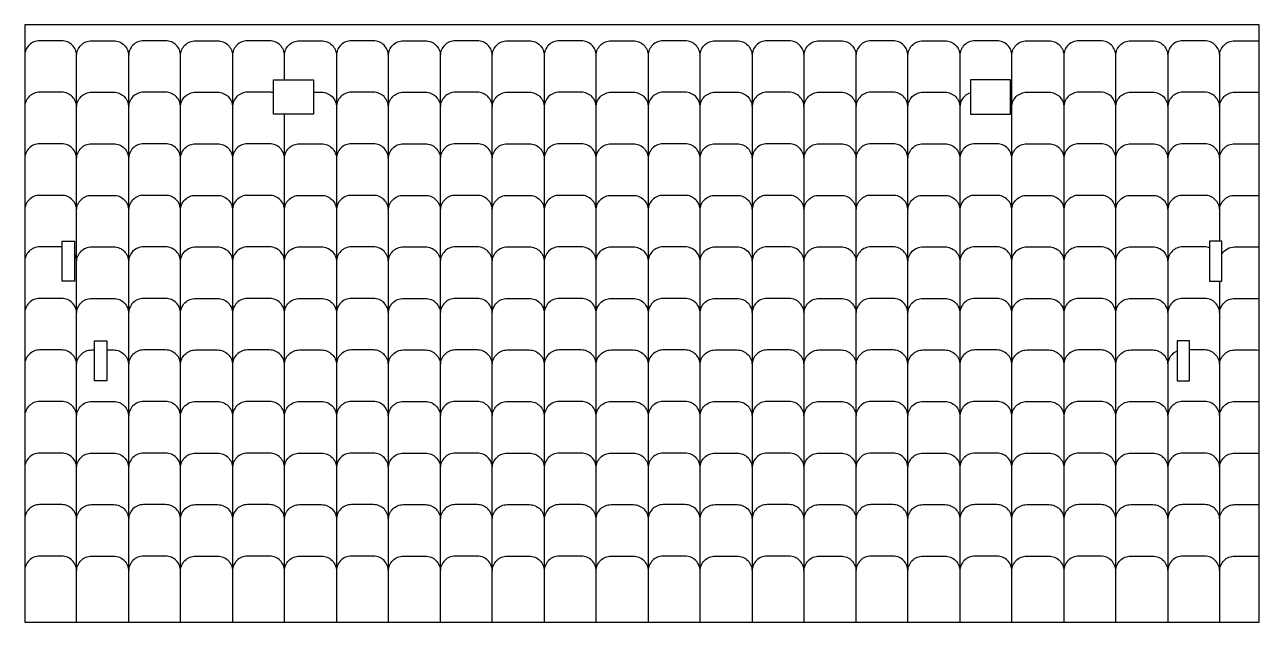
# Model space of a CAD drawing. Extents: x 2603 to 2788, y 2254 to 2397.
# Drawn here: x 2737.73 to 2787.33, y 2344.9 to 2368.9 of the extents above; entities that cross this region are included whole.
import ezdxf

# ---------------------------------------------------------------- set-up
doc = ezdxf.new("R2010")
doc.units = 0
doc.header["$MEASUREMENT"] = 0
doc.layers.add('LAYER1', color=18, linetype='CONTINUOUS')

msp = doc.modelspace()

# ---------------------------------------------------------------- linework, layer by layer
at = {"layer": 'LAYER1'}
for points in [[(2737.732, 2368.901), (2737.732, 2344.901), (2787.332, 2344.901), (2787.332, 2368.901)], [(2749.332, 2365.308), (2747.732, 2365.308), (2747.732, 2366.681), (2749.332, 2366.681)], [(2775.732, 2365.308), (2777.332, 2365.308), (2777.332, 2366.681), (2775.732, 2366.681)], [(2739.732, 2360.202), (2739.732, 2358.602), (2739.232, 2358.602), (2739.232, 2360.202)], [(2785.332, 2360.202), (2785.332, 2358.602), (2785.832, 2358.602), (2785.832, 2360.202)], [(2741.032, 2356.202), (2741.032, 2354.602), (2740.532, 2354.602), (2740.532, 2356.202)], [(2784.032, 2356.202), (2784.032, 2354.602), (2784.532, 2354.602), (2784.532, 2356.202)]]:
    msp.add_lwpolyline(points, close=True, dxfattribs=at)
for points in [[(2739.819, 2367.658, 0.414214), (2739.219, 2368.258), (2738.332, 2368.258, 0.414214), (2737.732, 2367.658)], [(2739.819, 2367.658, -0.414214), (2740.419, 2368.258), (2741.307, 2368.258, -0.414214), (2741.907, 2367.658)], [(2743.994, 2367.658, 0.414214), (2743.394, 2368.258), (2742.507, 2368.258, 0.414214), (2741.907, 2367.658)], [(2743.994, 2367.658, -0.414214), (2744.594, 2368.258), (2745.481, 2368.258, -0.414214), (2746.081, 2367.658)], [(2748.169, 2367.658, 0.414214), (2747.569, 2368.258), (2746.681, 2368.258, 0.414214), (2746.081, 2367.658)], [(2748.169, 2366.681), (2748.169, 2367.658, -0.414214), (2748.769, 2368.258), (2749.656, 2368.258, -0.414214), (2750.256, 2367.658)], [(2752.343, 2367.658, 0.414214), (2751.743, 2368.258), (2750.856, 2368.258, 0.414214), (2750.256, 2367.658)], [(2752.343, 2367.658, -0.414214), (2752.943, 2368.258), (2753.83, 2368.258, -0.414214), (2754.43, 2367.658)], [(2756.518, 2367.658, 0.414214), (2755.918, 2368.258), (2755.03, 2368.258, 0.414214), (2754.43, 2367.658)], [(2756.518, 2367.658, -0.414214), (2757.118, 2368.258), (2758.005, 2368.258, -0.414214), (2758.605, 2367.658)], [(2760.692, 2367.658, 0.414214), (2760.092, 2368.258), (2759.205, 2368.258, 0.414214), (2758.605, 2367.658)], [(2760.692, 2367.658, -0.414214), (2761.292, 2368.258), (2762.18, 2368.258, -0.414214), (2762.78, 2367.658)], [(2764.867, 2367.658, 0.414214), (2764.267, 2368.258), (2763.38, 2368.258, 0.414214), (2762.78, 2367.658)], [(2764.867, 2367.658, -0.414214), (2765.467, 2368.258), (2766.354, 2368.258, -0.414214), (2766.954, 2367.658)], [(2769.042, 2367.658, 0.414214), (2768.442, 2368.258), (2767.554, 2368.258, 0.414214), (2766.954, 2367.658)], [(2769.042, 2367.658, -0.414214), (2769.642, 2368.258), (2770.529, 2368.258, -0.414214), (2771.129, 2367.658)], [(2773.216, 2367.658, 0.414214), (2772.616, 2368.258), (2771.729, 2368.258, 0.414214), (2771.129, 2367.658)], [(2773.216, 2367.658, -0.414214), (2773.816, 2368.258), (2774.703, 2368.258, -0.414214), (2775.303, 2367.658)], [(2777.391, 2367.658, 0.414214), (2776.791, 2368.258), (2775.903, 2368.258, 0.414214), (2775.303, 2367.658)], [(2777.391, 2367.658, -0.414214), (2777.991, 2368.258), (2778.878, 2368.258, -0.414214), (2779.478, 2367.658)], [(2781.565, 2367.658, 0.414214), (2780.965, 2368.258), (2780.078, 2368.258, 0.414214), (2779.478, 2367.658)], [(2781.565, 2367.658, -0.414214), (2782.165, 2368.258), (2783.053, 2368.258, -0.414214), (2783.653, 2367.658)], [(2785.74, 2367.658, 0.414214), (2785.14, 2368.258), (2784.253, 2368.258, 0.414214), (2783.653, 2367.658)], [(2785.74, 2367.658, -0.414214), (2786.34, 2368.258), (2787.227, 2368.258, -0.043988), (2787.332, 2368.249)], [(2739.819, 2365.588, 0.414214), (2739.219, 2366.188), (2738.332, 2366.188, 0.414214), (2737.732, 2365.588)], [(2739.819, 2365.588, -0.414214), (2740.419, 2366.188), (2741.307, 2366.188, -0.414214), (2741.907, 2365.588)], [(2743.994, 2365.588, 0.414214), (2743.394, 2366.188), (2742.507, 2366.188, 0.414214), (2741.907, 2365.588)], [(2743.994, 2365.588, -0.414214), (2744.594, 2366.188), (2745.481, 2366.188, -0.414214), (2746.081, 2365.588)], [(2747.732, 2366.165, 0.069122), (2747.569, 2366.188), (2746.681, 2366.188, 0.414214), (2746.081, 2365.588)], [(2749.332, 2366.188), (2749.656, 2366.188, -0.414214), (2750.256, 2365.588)], [(2752.343, 2365.588, 0.414214), (2751.743, 2366.188), (2750.856, 2366.188, 0.414214), (2750.256, 2365.588)], [(2752.343, 2365.588, -0.414214), (2752.943, 2366.188), (2753.83, 2366.188, -0.414214), (2754.43, 2365.588)], [(2756.518, 2365.588, 0.414214), (2755.918, 2366.188), (2755.03, 2366.188, 0.414214), (2754.43, 2365.588)], [(2756.518, 2365.588, -0.414214), (2757.118, 2366.188), (2758.005, 2366.188, -0.414214), (2758.605, 2365.588)], [(2760.692, 2365.588, 0.414214), (2760.092, 2366.188), (2759.205, 2366.188, 0.414214), (2758.605, 2365.588)], [(2760.692, 2365.588, -0.414214), (2761.292, 2366.188), (2762.18, 2366.188, -0.414214), (2762.78, 2365.588)], [(2764.867, 2365.588, 0.414214), (2764.267, 2366.188), (2763.38, 2366.188, 0.414214), (2762.78, 2365.588)], [(2764.867, 2365.588, -0.414214), (2765.467, 2366.188), (2766.354, 2366.188, -0.414214), (2766.954, 2365.588)], [(2769.042, 2365.588, 0.414214), (2768.442, 2366.188), (2767.554, 2366.188, 0.414214), (2766.954, 2365.588)], [(2769.042, 2365.588, -0.414214), (2769.642, 2366.188), (2770.529, 2366.188, -0.414214), (2771.129, 2365.588)], [(2773.216, 2365.588, 0.414214), (2772.616, 2366.188), (2771.729, 2366.188, 0.414214), (2771.129, 2365.588)], [(2773.216, 2365.588, -0.414214), (2773.816, 2366.188), (2774.703, 2366.188, -0.414214), (2775.303, 2365.588)], [(2775.732, 2366.163, 0.331751), (2775.303, 2365.588)], [(2777.391, 2365.588, -0.414214), (2777.991, 2366.188), (2778.878, 2366.188, -0.414214), (2779.478, 2365.588)], [(2781.565, 2365.588, 0.414214), (2780.965, 2366.188), (2780.078, 2366.188, 0.414214), (2779.478, 2365.588)], [(2781.565, 2365.588, -0.414214), (2782.165, 2366.188), (2783.053, 2366.188, -0.414214), (2783.653, 2365.588)], [(2785.74, 2365.588, 0.414214), (2785.14, 2366.188), (2784.253, 2366.188, 0.414214), (2783.653, 2365.588)], [(2785.74, 2365.588, -0.414214), (2786.34, 2366.188), (2787.227, 2366.188, -0.043988), (2787.332, 2366.179)], [(2777.391, 2365.588, 0.111847), (2777.332, 2365.847)], [(2739.819, 2363.518, 0.414214), (2739.219, 2364.118), (2738.332, 2364.118, 0.414214), (2737.732, 2363.518)], [(2739.819, 2363.518, -0.414214), (2740.419, 2364.118), (2741.307, 2364.118, -0.414214), (2741.907, 2363.518)], [(2743.994, 2363.518, 0.414214), (2743.394, 2364.118), (2742.507, 2364.118, 0.414214), (2741.907, 2363.518)], [(2743.994, 2363.518, -0.414214), (2744.594, 2364.118), (2745.481, 2364.118, -0.414214), (2746.081, 2363.518)], [(2748.169, 2363.518, 0.414214), (2747.569, 2364.118), (2746.681, 2364.118, 0.414214), (2746.081, 2363.518)], [(2748.169, 2363.518, -0.414214), (2748.769, 2364.118), (2749.656, 2364.118, -0.414214), (2750.256, 2363.518)], [(2752.343, 2363.518, 0.414214), (2751.743, 2364.118), (2750.856, 2364.118, 0.414214), (2750.256, 2363.518)], [(2752.343, 2363.518, -0.414214), (2752.943, 2364.118), (2753.83, 2364.118, -0.414214), (2754.43, 2363.518)], [(2756.518, 2363.518, 0.414214), (2755.918, 2364.118), (2755.03, 2364.118, 0.414214), (2754.43, 2363.518)], [(2756.518, 2363.518, -0.414214), (2757.118, 2364.118), (2758.005, 2364.118, -0.414214), (2758.605, 2363.518)], [(2760.692, 2363.518, 0.414214), (2760.092, 2364.118), (2759.205, 2364.118, 0.414214), (2758.605, 2363.518)], [(2760.692, 2363.518, -0.414214), (2761.292, 2364.118), (2762.18, 2364.118, -0.414214), (2762.78, 2363.518)], [(2764.867, 2363.518, 0.414214), (2764.267, 2364.118), (2763.38, 2364.118, 0.414214), (2762.78, 2363.518)], [(2764.867, 2363.518, -0.414214), (2765.467, 2364.118), (2766.354, 2364.118, -0.414214), (2766.954, 2363.518)], [(2769.042, 2363.518, 0.414214), (2768.442, 2364.118), (2767.554, 2364.118, 0.414214), (2766.954, 2363.518)], [(2769.042, 2363.518, -0.414214), (2769.642, 2364.118), (2770.529, 2364.118, -0.414214), (2771.129, 2363.518)], [(2773.216, 2363.518, 0.414214), (2772.616, 2364.118), (2771.729, 2364.118, 0.414214), (2771.129, 2363.518)], [(2773.216, 2363.518, -0.414214), (2773.816, 2364.118), (2774.703, 2364.118, -0.414214), (2775.303, 2363.518)], [(2777.391, 2363.518, 0.414214), (2776.791, 2364.118), (2775.903, 2364.118, 0.414214), (2775.303, 2363.518)], [(2777.391, 2363.518, -0.414214), (2777.991, 2364.118), (2778.878, 2364.118, -0.414214), (2779.478, 2363.518)], [(2781.565, 2363.518, 0.414214), (2780.965, 2364.118), (2780.078, 2364.118, 0.414214), (2779.478, 2363.518)], [(2781.565, 2363.518, -0.414214), (2782.165, 2364.118), (2783.053, 2364.118, -0.414214), (2783.653, 2363.518)], [(2785.74, 2363.518, 0.414214), (2785.14, 2364.118), (2784.253, 2364.118, 0.414214), (2783.653, 2363.518)], [(2785.74, 2363.518, -0.414214), (2786.34, 2364.118), (2787.227, 2364.118, -0.043988), (2787.332, 2364.109)], [(2739.819, 2361.448, 0.414214), (2739.219, 2362.048), (2738.332, 2362.048, 0.414214), (2737.732, 2361.448)], [(2739.819, 2361.448, -0.414214), (2740.419, 2362.048), (2741.307, 2362.048, -0.414214), (2741.907, 2361.448)], [(2743.994, 2361.448, 0.414214), (2743.394, 2362.048), (2742.507, 2362.048, 0.414214), (2741.907, 2361.448)], [(2743.994, 2361.448, -0.414214), (2744.594, 2362.048), (2745.481, 2362.048, -0.414214), (2746.081, 2361.448)], [(2748.169, 2361.448, 0.414214), (2747.569, 2362.048), (2746.681, 2362.048, 0.414214), (2746.081, 2361.448)], [(2748.169, 2361.448, -0.414214), (2748.769, 2362.048), (2749.656, 2362.048, -0.414214), (2750.256, 2361.448)], [(2752.343, 2361.448, 0.414214), (2751.743, 2362.048), (2750.856, 2362.048, 0.414214), (2750.256, 2361.448)], [(2752.343, 2361.448, -0.414214), (2752.943, 2362.048), (2753.83, 2362.048, -0.414214), (2754.43, 2361.448)], [(2756.518, 2361.448, 0.414214), (2755.918, 2362.048), (2755.03, 2362.048, 0.414214), (2754.43, 2361.448)], [(2756.518, 2361.448, -0.414214), (2757.118, 2362.048), (2758.005, 2362.048, -0.414214), (2758.605, 2361.448)], [(2760.692, 2361.448, 0.414214), (2760.092, 2362.048), (2759.205, 2362.048, 0.414214), (2758.605, 2361.448)], [(2760.692, 2361.448, -0.414214), (2761.292, 2362.048), (2762.18, 2362.048, -0.414214), (2762.78, 2361.448)], [(2764.867, 2361.448, 0.414214), (2764.267, 2362.048), (2763.38, 2362.048, 0.414214), (2762.78, 2361.448)], [(2764.867, 2361.448, -0.414214), (2765.467, 2362.048), (2766.354, 2362.048, -0.414214), (2766.954, 2361.448)], [(2769.042, 2361.448, 0.414214), (2768.442, 2362.048), (2767.554, 2362.048, 0.414214), (2766.954, 2361.448)], [(2769.042, 2361.448, -0.414214), (2769.642, 2362.048), (2770.529, 2362.048, -0.414214), (2771.129, 2361.448)], [(2773.216, 2361.448, 0.414214), (2772.616, 2362.048), (2771.729, 2362.048, 0.414214), (2771.129, 2361.448)], [(2773.216, 2361.448, -0.414214), (2773.816, 2362.048), (2774.703, 2362.048, -0.414214), (2775.303, 2361.448)], [(2777.391, 2361.448, 0.414214), (2776.791, 2362.048), (2775.903, 2362.048, 0.414214), (2775.303, 2361.448)], [(2777.391, 2361.448, -0.414214), (2777.991, 2362.048), (2778.878, 2362.048, -0.414214), (2779.478, 2361.448)], [(2781.565, 2361.448, 0.414214), (2780.965, 2362.048), (2780.078, 2362.048, 0.414214), (2779.478, 2361.448)], [(2781.565, 2361.448, -0.414214), (2782.165, 2362.048), (2783.053, 2362.048, -0.414214), (2783.653, 2361.448)], [(2785.74, 2361.448, 0.414214), (2785.14, 2362.048), (2784.253, 2362.048, 0.414214), (2783.653, 2361.448)], [(2785.74, 2361.448, -0.414214), (2786.34, 2362.048), (2787.227, 2362.048, -0.043988), (2787.332, 2362.039)], [(2739.232, 2359.978, 0.005295), (2739.219, 2359.978), (2738.332, 2359.978, 0.414214), (2737.732, 2359.378)], [(2739.819, 2359.378, -0.414214), (2740.419, 2359.978), (2741.307, 2359.978, -0.414214), (2741.907, 2359.378)], [(2743.994, 2359.378, 0.414214), (2743.394, 2359.978), (2742.507, 2359.978, 0.414214), (2741.907, 2359.378)], [(2743.994, 2359.378, -0.414214), (2744.594, 2359.978), (2745.481, 2359.978, -0.414214), (2746.081, 2359.378)], [(2748.169, 2359.378, 0.414214), (2747.569, 2359.978), (2746.681, 2359.978, 0.414214), (2746.081, 2359.378)], [(2748.169, 2359.378, -0.414214), (2748.769, 2359.978), (2749.656, 2359.978, -0.414214), (2750.256, 2359.378)], [(2752.343, 2359.378, 0.414214), (2751.743, 2359.978), (2750.856, 2359.978, 0.414214), (2750.256, 2359.378)], [(2752.343, 2359.378, -0.414214), (2752.943, 2359.978), (2753.83, 2359.978, -0.414214), (2754.43, 2359.378)], [(2756.518, 2359.378, 0.414214), (2755.918, 2359.978), (2755.03, 2359.978, 0.414214), (2754.43, 2359.378)], [(2756.518, 2359.378, -0.414214), (2757.118, 2359.978), (2758.005, 2359.978, -0.414214), (2758.605, 2359.378)], [(2760.692, 2359.378, 0.414214), (2760.092, 2359.978), (2759.205, 2359.978, 0.414214), (2758.605, 2359.378)], [(2760.692, 2359.378, -0.414214), (2761.292, 2359.978), (2762.18, 2359.978, -0.414214), (2762.78, 2359.378)], [(2764.867, 2359.378, 0.414214), (2764.267, 2359.978), (2763.38, 2359.978, 0.414214), (2762.78, 2359.378)], [(2764.867, 2359.378, -0.414214), (2765.467, 2359.978), (2766.354, 2359.978, -0.414214), (2766.954, 2359.378)], [(2769.042, 2359.378, 0.414214), (2768.442, 2359.978), (2767.554, 2359.978, 0.414214), (2766.954, 2359.378)], [(2769.042, 2359.378, -0.414214), (2769.642, 2359.978), (2770.529, 2359.978, -0.414214), (2771.129, 2359.378)], [(2773.216, 2359.378, 0.414214), (2772.616, 2359.978), (2771.729, 2359.978, 0.414214), (2771.129, 2359.378)], [(2773.216, 2359.378, -0.414214), (2773.816, 2359.978), (2774.703, 2359.978, -0.414214), (2775.303, 2359.378)], [(2777.391, 2359.378, 0.414214), (2776.791, 2359.978), (2775.903, 2359.978, 0.414214), (2775.303, 2359.378)], [(2777.391, 2359.378, -0.414214), (2777.991, 2359.978), (2778.878, 2359.978, -0.414214), (2779.478, 2359.378)], [(2781.565, 2359.378, 0.414214), (2780.965, 2359.978), (2780.078, 2359.978, 0.414214), (2779.478, 2359.378)], [(2781.565, 2359.378, -0.414214), (2782.165, 2359.978), (2783.053, 2359.978, -0.414214), (2783.653, 2359.378)], [(2785.332, 2359.946, 0.081726), (2785.14, 2359.978), (2784.253, 2359.978, 0.414214), (2783.653, 2359.378)], [(2785.832, 2359.698, -0.257711), (2786.34, 2359.978), (2787.227, 2359.978, -0.043988), (2787.332, 2359.969)], [(2739.819, 2359.378, 0.137402), (2739.732, 2359.69)], [(2739.819, 2357.308, 0.414214), (2739.219, 2357.908), (2738.332, 2357.908, 0.414214), (2737.732, 2357.308)], [(2739.819, 2357.308, -0.414214), (2740.419, 2357.908), (2741.307, 2357.908, -0.414214), (2741.907, 2357.308)], [(2743.994, 2357.308, 0.414214), (2743.394, 2357.908), (2742.507, 2357.908, 0.414214), (2741.907, 2357.308)], [(2743.994, 2357.308, -0.414214), (2744.594, 2357.908), (2745.481, 2357.908, -0.414214), (2746.081, 2357.308)], [(2748.169, 2357.308, 0.414214), (2747.569, 2357.908), (2746.681, 2357.908, 0.414214), (2746.081, 2357.308)], [(2748.169, 2357.308, -0.414214), (2748.769, 2357.908), (2749.656, 2357.908, -0.414214), (2750.256, 2357.308)], [(2752.343, 2357.308, 0.414214), (2751.743, 2357.908), (2750.856, 2357.908, 0.414214), (2750.256, 2357.308)], [(2752.343, 2357.308, -0.414214), (2752.943, 2357.908), (2753.83, 2357.908, -0.414214), (2754.43, 2357.308)], [(2756.518, 2357.308, 0.414214), (2755.918, 2357.908), (2755.03, 2357.908, 0.414214), (2754.43, 2357.308)], [(2756.518, 2357.308, -0.414214), (2757.118, 2357.908), (2758.005, 2357.908, -0.414214), (2758.605, 2357.308)], [(2760.692, 2357.308, 0.414214), (2760.092, 2357.908), (2759.205, 2357.908, 0.414214), (2758.605, 2357.308)], [(2760.692, 2357.308, -0.414214), (2761.292, 2357.908), (2762.18, 2357.908, -0.414214), (2762.78, 2357.308)], [(2764.867, 2357.308, 0.414214), (2764.267, 2357.908), (2763.38, 2357.908, 0.414214), (2762.78, 2357.308)], [(2764.867, 2357.308, -0.414214), (2765.467, 2357.908), (2766.354, 2357.908, -0.414214), (2766.954, 2357.308)], [(2769.042, 2357.308, 0.414214), (2768.442, 2357.908), (2767.554, 2357.908, 0.414214), (2766.954, 2357.308)], [(2769.042, 2357.308, -0.414214), (2769.642, 2357.908), (2770.529, 2357.908, -0.414214), (2771.129, 2357.308)], [(2773.216, 2357.308, 0.414214), (2772.616, 2357.908), (2771.729, 2357.908, 0.414214), (2771.129, 2357.308)], [(2773.216, 2357.308, -0.414214), (2773.816, 2357.908), (2774.703, 2357.908, -0.414214), (2775.303, 2357.308)], [(2777.391, 2357.308, 0.414214), (2776.791, 2357.908), (2775.903, 2357.908, 0.414214), (2775.303, 2357.308)], [(2777.391, 2357.308, -0.414214), (2777.991, 2357.908), (2778.878, 2357.908, -0.414214), (2779.478, 2357.308)], [(2781.565, 2357.308, 0.414214), (2780.965, 2357.908), (2780.078, 2357.908, 0.414214), (2779.478, 2357.308)], [(2781.565, 2357.308, -0.414214), (2782.165, 2357.908), (2783.053, 2357.908, -0.414214), (2783.653, 2357.308)], [(2785.74, 2357.308, 0.414214), (2785.14, 2357.908), (2784.253, 2357.908, 0.414214), (2783.653, 2357.308)], [(2785.74, 2357.308, -0.414214), (2786.34, 2357.908), (2787.227, 2357.908, -0.043988), (2787.332, 2357.899)], [(2739.819, 2355.238, 0.414214), (2739.219, 2355.838), (2738.332, 2355.838, 0.414214), (2737.732, 2355.238)], [(2739.819, 2355.238, -0.414214), (2740.419, 2355.838), (2740.532, 2355.838)], [(2741.032, 2355.838), (2741.307, 2355.838, -0.414214), (2741.907, 2355.238)], [(2743.994, 2355.238, 0.414214), (2743.394, 2355.838), (2742.507, 2355.838, 0.414214), (2741.907, 2355.238)], [(2743.994, 2355.238, -0.414214), (2744.594, 2355.838), (2745.481, 2355.838, -0.414214), (2746.081, 2355.238)], [(2748.169, 2355.238, 0.414214), (2747.569, 2355.838), (2746.681, 2355.838, 0.414214), (2746.081, 2355.238)], [(2748.169, 2355.238, -0.414214), (2748.769, 2355.838), (2749.656, 2355.838, -0.414214), (2750.256, 2355.238)], [(2752.343, 2355.238, 0.414214), (2751.743, 2355.838), (2750.856, 2355.838, 0.414214), (2750.256, 2355.238)], [(2752.343, 2355.238, -0.414214), (2752.943, 2355.838), (2753.83, 2355.838, -0.414214), (2754.43, 2355.238)], [(2756.518, 2355.238, 0.414214), (2755.918, 2355.838), (2755.03, 2355.838, 0.414214), (2754.43, 2355.238)], [(2756.518, 2355.238, -0.414214), (2757.118, 2355.838), (2758.005, 2355.838, -0.414214), (2758.605, 2355.238)], [(2760.692, 2355.238, 0.414214), (2760.092, 2355.838), (2759.205, 2355.838, 0.414214), (2758.605, 2355.238)], [(2760.692, 2355.238, -0.414214), (2761.292, 2355.838), (2762.18, 2355.838, -0.414214), (2762.78, 2355.238)], [(2764.867, 2355.238, 0.414214), (2764.267, 2355.838), (2763.38, 2355.838, 0.414214), (2762.78, 2355.238)], [(2764.867, 2355.238, -0.414214), (2765.467, 2355.838), (2766.354, 2355.838, -0.414214), (2766.954, 2355.238)], [(2769.042, 2355.238, 0.414214), (2768.442, 2355.838), (2767.554, 2355.838, 0.414214), (2766.954, 2355.238)], [(2769.042, 2355.238, -0.414214), (2769.642, 2355.838), (2770.529, 2355.838, -0.414214), (2771.129, 2355.238)], [(2773.216, 2355.238, 0.414214), (2772.616, 2355.838), (2771.729, 2355.838, 0.414214), (2771.129, 2355.238)], [(2773.216, 2355.238, -0.414214), (2773.816, 2355.838), (2774.703, 2355.838, -0.414214), (2775.303, 2355.238)], [(2777.391, 2355.238, 0.414214), (2776.791, 2355.838), (2775.903, 2355.838, 0.414214), (2775.303, 2355.238)], [(2777.391, 2355.238, -0.414214), (2777.991, 2355.838), (2778.878, 2355.838, -0.414214), (2779.478, 2355.238)], [(2781.565, 2355.238, 0.414214), (2780.965, 2355.838), (2780.078, 2355.838, 0.414214), (2779.478, 2355.238)], [(2781.565, 2355.238, -0.414214), (2782.165, 2355.838), (2783.053, 2355.838, -0.414214), (2783.653, 2355.238)], [(2784.032, 2355.796, 0.307847), (2783.653, 2355.238)], [(2785.74, 2355.238, 0.414214), (2785.14, 2355.838), (2784.532, 2355.838)], [(2785.74, 2355.238, -0.414214), (2786.34, 2355.838), (2787.227, 2355.838, -0.043988), (2787.332, 2355.829)], [(2739.819, 2353.168, 0.414214), (2739.219, 2353.768), (2738.332, 2353.768, 0.414214), (2737.732, 2353.168)], [(2739.819, 2353.168, -0.414214), (2740.419, 2353.768), (2741.307, 2353.768, -0.414214), (2741.907, 2353.168)], [(2743.994, 2353.168, 0.414214), (2743.394, 2353.768), (2742.507, 2353.768, 0.414214), (2741.907, 2353.168)], [(2743.994, 2353.168, -0.414214), (2744.594, 2353.768), (2745.481, 2353.768, -0.414214), (2746.081, 2353.168)], [(2748.169, 2353.168, 0.414214), (2747.569, 2353.768), (2746.681, 2353.768, 0.414214), (2746.081, 2353.168)], [(2748.169, 2353.168, -0.414214), (2748.769, 2353.768), (2749.656, 2353.768, -0.414214), (2750.256, 2353.168)], [(2752.343, 2353.168, 0.414214), (2751.743, 2353.768), (2750.856, 2353.768, 0.414214), (2750.256, 2353.168)], [(2752.343, 2353.168, -0.414214), (2752.943, 2353.768), (2753.83, 2353.768, -0.414214), (2754.43, 2353.168)], [(2756.518, 2353.168, 0.414214), (2755.918, 2353.768), (2755.03, 2353.768, 0.414214), (2754.43, 2353.168)], [(2756.518, 2353.168, -0.414214), (2757.118, 2353.768), (2758.005, 2353.768, -0.414214), (2758.605, 2353.168)], [(2760.692, 2353.168, 0.414214), (2760.092, 2353.768), (2759.205, 2353.768, 0.414214), (2758.605, 2353.168)], [(2760.692, 2353.168, -0.414214), (2761.292, 2353.768), (2762.18, 2353.768, -0.414214), (2762.78, 2353.168)], [(2764.867, 2353.168, 0.414214), (2764.267, 2353.768), (2763.38, 2353.768, 0.414214), (2762.78, 2353.168)], [(2764.867, 2353.168, -0.414214), (2765.467, 2353.768), (2766.354, 2353.768, -0.414214), (2766.954, 2353.168)], [(2769.042, 2353.168, 0.414214), (2768.442, 2353.768), (2767.554, 2353.768, 0.414214), (2766.954, 2353.168)], [(2769.042, 2353.168, -0.414214), (2769.642, 2353.768), (2770.529, 2353.768, -0.414214), (2771.129, 2353.168)], [(2773.216, 2353.168, 0.414214), (2772.616, 2353.768), (2771.729, 2353.768, 0.414214), (2771.129, 2353.168)], [(2773.216, 2353.168, -0.414214), (2773.816, 2353.768), (2774.703, 2353.768, -0.414214), (2775.303, 2353.168)], [(2777.391, 2353.168, 0.414214), (2776.791, 2353.768), (2775.903, 2353.768, 0.414214), (2775.303, 2353.168)], [(2777.391, 2353.168, -0.414214), (2777.991, 2353.768), (2778.878, 2353.768, -0.414214), (2779.478, 2353.168)], [(2781.565, 2353.168, 0.414214), (2780.965, 2353.768), (2780.078, 2353.768, 0.414214), (2779.478, 2353.168)], [(2781.565, 2353.168, -0.414214), (2782.165, 2353.768), (2783.053, 2353.768, -0.414214), (2783.653, 2353.168)], [(2785.74, 2353.168, 0.414214), (2785.14, 2353.768), (2784.253, 2353.768, 0.414214), (2783.653, 2353.168)], [(2785.74, 2353.168, -0.414214), (2786.34, 2353.768), (2787.227, 2353.768, -0.043988), (2787.332, 2353.759)], [(2739.819, 2351.098, 0.414214), (2739.219, 2351.698), (2738.332, 2351.698, 0.414214), (2737.732, 2351.098)], [(2739.819, 2351.098, -0.414214), (2740.419, 2351.698), (2741.307, 2351.698, -0.414214), (2741.907, 2351.098)], [(2743.994, 2351.098, 0.414214), (2743.394, 2351.698), (2742.507, 2351.698, 0.414214), (2741.907, 2351.098)], [(2743.994, 2351.098, -0.414214), (2744.594, 2351.698), (2745.481, 2351.698, -0.414214), (2746.081, 2351.098)], [(2748.169, 2351.098, 0.414214), (2747.569, 2351.698), (2746.681, 2351.698, 0.414214), (2746.081, 2351.098)], [(2748.169, 2351.098, -0.414214), (2748.769, 2351.698), (2749.656, 2351.698, -0.414214), (2750.256, 2351.098)], [(2752.343, 2351.098, 0.414214), (2751.743, 2351.698), (2750.856, 2351.698, 0.414214), (2750.256, 2351.098)], [(2752.343, 2351.098, -0.414214), (2752.943, 2351.698), (2753.83, 2351.698, -0.414214), (2754.43, 2351.098)], [(2756.518, 2351.098, 0.414214), (2755.918, 2351.698), (2755.03, 2351.698, 0.414214), (2754.43, 2351.098)], [(2756.518, 2351.098, -0.414214), (2757.118, 2351.698), (2758.005, 2351.698, -0.414214), (2758.605, 2351.098)], [(2760.692, 2351.098, 0.414214), (2760.092, 2351.698), (2759.205, 2351.698, 0.414214), (2758.605, 2351.098)], [(2760.692, 2351.098, -0.414214), (2761.292, 2351.698), (2762.18, 2351.698, -0.414214), (2762.78, 2351.098)], [(2764.867, 2351.098, 0.414214), (2764.267, 2351.698), (2763.38, 2351.698, 0.414214), (2762.78, 2351.098)], [(2764.867, 2351.098, -0.414214), (2765.467, 2351.698), (2766.354, 2351.698, -0.414214), (2766.954, 2351.098)], [(2769.042, 2351.098, 0.414214), (2768.442, 2351.698), (2767.554, 2351.698, 0.414214), (2766.954, 2351.098)], [(2769.042, 2351.098, -0.414214), (2769.642, 2351.698), (2770.529, 2351.698, -0.414214), (2771.129, 2351.098)], [(2773.216, 2351.098, 0.414214), (2772.616, 2351.698), (2771.729, 2351.698, 0.414214), (2771.129, 2351.098)], [(2773.216, 2351.098, -0.414214), (2773.816, 2351.698), (2774.703, 2351.698, -0.414214), (2775.303, 2351.098)], [(2777.391, 2351.098, 0.414214), (2776.791, 2351.698), (2775.903, 2351.698, 0.414214), (2775.303, 2351.098)], [(2777.391, 2351.098, -0.414214), (2777.991, 2351.698), (2778.878, 2351.698, -0.414214), (2779.478, 2351.098)], [(2781.565, 2351.098, 0.414214), (2780.965, 2351.698), (2780.078, 2351.698, 0.414214), (2779.478, 2351.098)], [(2781.565, 2351.098, -0.414214), (2782.165, 2351.698), (2783.053, 2351.698, -0.414214), (2783.653, 2351.098)], [(2785.74, 2351.098, 0.414214), (2785.14, 2351.698), (2784.253, 2351.698, 0.414214), (2783.653, 2351.098)], [(2785.74, 2351.098, -0.414214), (2786.34, 2351.698), (2787.227, 2351.698, -0.043988), (2787.332, 2351.689)], [(2739.819, 2349.028, 0.414214), (2739.219, 2349.628), (2738.332, 2349.628, 0.414214), (2737.732, 2349.028)], [(2739.819, 2349.028, -0.414214), (2740.419, 2349.628), (2741.307, 2349.628, -0.414214), (2741.907, 2349.028)], [(2743.994, 2349.028, 0.414214), (2743.394, 2349.628), (2742.507, 2349.628, 0.414214), (2741.907, 2349.028)], [(2743.994, 2349.028, -0.414214), (2744.594, 2349.628), (2745.481, 2349.628, -0.414214), (2746.081, 2349.028)], [(2748.169, 2349.028, 0.414214), (2747.569, 2349.628), (2746.681, 2349.628, 0.414214), (2746.081, 2349.028)], [(2748.169, 2349.028, -0.414214), (2748.769, 2349.628), (2749.656, 2349.628, -0.414214), (2750.256, 2349.028)], [(2752.343, 2349.028, 0.414214), (2751.743, 2349.628), (2750.856, 2349.628, 0.414214), (2750.256, 2349.028)], [(2752.343, 2349.028, -0.414214), (2752.943, 2349.628), (2753.83, 2349.628, -0.414214), (2754.43, 2349.028)], [(2756.518, 2349.028, 0.414214), (2755.918, 2349.628), (2755.03, 2349.628, 0.414214), (2754.43, 2349.028)], [(2756.518, 2349.028, -0.414214), (2757.118, 2349.628), (2758.005, 2349.628, -0.414214), (2758.605, 2349.028)], [(2760.692, 2349.028, 0.414214), (2760.092, 2349.628), (2759.205, 2349.628, 0.414214), (2758.605, 2349.028)], [(2760.692, 2349.028, -0.414214), (2761.292, 2349.628), (2762.18, 2349.628, -0.414214), (2762.78, 2349.028)], [(2764.867, 2349.028, 0.414214), (2764.267, 2349.628), (2763.38, 2349.628, 0.414214), (2762.78, 2349.028)], [(2764.867, 2349.028, -0.414214), (2765.467, 2349.628), (2766.354, 2349.628, -0.414214), (2766.954, 2349.028)], [(2769.042, 2349.028, 0.414214), (2768.442, 2349.628), (2767.554, 2349.628, 0.414214), (2766.954, 2349.028)], [(2769.042, 2349.028, -0.414214), (2769.642, 2349.628), (2770.529, 2349.628, -0.414214), (2771.129, 2349.028)], [(2773.216, 2349.028, 0.414214), (2772.616, 2349.628), (2771.729, 2349.628, 0.414214), (2771.129, 2349.028)], [(2773.216, 2349.028, -0.414214), (2773.816, 2349.628), (2774.703, 2349.628, -0.414214), (2775.303, 2349.028)], [(2777.391, 2349.028, 0.414214), (2776.791, 2349.628), (2775.903, 2349.628, 0.414214), (2775.303, 2349.028)], [(2777.391, 2349.028, -0.414214), (2777.991, 2349.628), (2778.878, 2349.628, -0.414214), (2779.478, 2349.028)], [(2781.565, 2349.028, 0.414214), (2780.965, 2349.628), (2780.078, 2349.628, 0.414214), (2779.478, 2349.028)], [(2781.565, 2349.028, -0.414214), (2782.165, 2349.628), (2783.053, 2349.628, -0.414214), (2783.653, 2349.028)], [(2785.74, 2349.028, 0.414214), (2785.14, 2349.628), (2784.253, 2349.628, 0.414214), (2783.653, 2349.028)], [(2785.74, 2349.028, -0.414214), (2786.34, 2349.628), (2787.227, 2349.628, -0.043988), (2787.332, 2349.619)], [(2739.819, 2346.958, 0.414214), (2739.219, 2347.558), (2738.332, 2347.558, 0.414214), (2737.732, 2346.958)], [(2739.819, 2346.958, -0.414214), (2740.419, 2347.558), (2741.307, 2347.558, -0.414214), (2741.907, 2346.958)], [(2743.994, 2346.958, 0.414214), (2743.394, 2347.558), (2742.507, 2347.558, 0.414214), (2741.907, 2346.958)], [(2743.994, 2346.958, -0.414214), (2744.594, 2347.558), (2745.481, 2347.558, -0.414214), (2746.081, 2346.958)], [(2748.169, 2346.958, 0.414214), (2747.569, 2347.558), (2746.681, 2347.558, 0.414214), (2746.081, 2346.958)], [(2748.169, 2346.958, -0.414214), (2748.769, 2347.558), (2749.656, 2347.558, -0.414214), (2750.256, 2346.958)], [(2752.343, 2346.958, 0.414214), (2751.743, 2347.558), (2750.856, 2347.558, 0.414214), (2750.256, 2346.958)], [(2752.343, 2346.958, -0.414214), (2752.943, 2347.558), (2753.83, 2347.558, -0.414214), (2754.43, 2346.958)], [(2756.518, 2346.958, 0.414214), (2755.918, 2347.558), (2755.03, 2347.558, 0.414214), (2754.43, 2346.958)], [(2756.518, 2346.958, -0.414214), (2757.118, 2347.558), (2758.005, 2347.558, -0.414214), (2758.605, 2346.958)], [(2760.692, 2346.958, 0.414214), (2760.092, 2347.558), (2759.205, 2347.558, 0.414214), (2758.605, 2346.958)], [(2760.692, 2346.958, -0.414214), (2761.292, 2347.558), (2762.18, 2347.558, -0.414214), (2762.78, 2346.958)], [(2764.867, 2346.958, 0.414214), (2764.267, 2347.558), (2763.38, 2347.558, 0.414214), (2762.78, 2346.958)], [(2764.867, 2346.958, -0.414214), (2765.467, 2347.558), (2766.354, 2347.558, -0.414214), (2766.954, 2346.958)], [(2769.042, 2346.958, 0.414214), (2768.442, 2347.558), (2767.554, 2347.558, 0.414214), (2766.954, 2346.958)], [(2769.042, 2346.958, -0.414214), (2769.642, 2347.558), (2770.529, 2347.558, -0.414214), (2771.129, 2346.958)], [(2773.216, 2346.958, 0.414214), (2772.616, 2347.558), (2771.729, 2347.558, 0.414214), (2771.129, 2346.958)], [(2773.216, 2346.958, -0.414214), (2773.816, 2347.558), (2774.703, 2347.558, -0.414214), (2775.303, 2346.958)], [(2777.391, 2346.958, 0.414214), (2776.791, 2347.558), (2775.903, 2347.558, 0.414214), (2775.303, 2346.958)], [(2777.391, 2346.958, -0.414214), (2777.991, 2347.558), (2778.878, 2347.558, -0.414214), (2779.478, 2346.958)], [(2781.565, 2346.958, 0.414214), (2780.965, 2347.558), (2780.078, 2347.558, 0.414214), (2779.478, 2346.958)], [(2781.565, 2346.958, -0.414214), (2782.165, 2347.558), (2783.053, 2347.558, -0.414214), (2783.653, 2346.958)], [(2785.74, 2346.958, 0.414214), (2785.14, 2347.558), (2784.253, 2347.558, 0.414214), (2783.653, 2346.958)], [(2785.74, 2346.958, -0.414214), (2786.34, 2347.558), (2787.227, 2347.558, -0.043988), (2787.332, 2347.549)]]:
    msp.add_lwpolyline(points, format="xyb", dxfattribs=at)
for points in [[(2739.819, 2344.901), (2739.819, 2367.658)], [(2741.907, 2367.658), (2741.907, 2344.901)], [(2743.994, 2344.901), (2743.994, 2367.658)], [(2746.081, 2367.658), (2746.081, 2344.901)], [(2750.256, 2367.658), (2750.256, 2344.901)], [(2752.343, 2344.901), (2752.343, 2367.658)], [(2754.43, 2367.658), (2754.43, 2344.901)], [(2756.518, 2344.901), (2756.518, 2367.658)], [(2758.605, 2367.658), (2758.605, 2344.901)], [(2760.692, 2344.901), (2760.692, 2367.658)], [(2762.78, 2367.658), (2762.78, 2344.901)], [(2764.867, 2344.901), (2764.867, 2367.658)], [(2766.954, 2367.658), (2766.954, 2344.901)], [(2769.042, 2344.901), (2769.042, 2367.658)], [(2771.129, 2367.658), (2771.129, 2344.901)], [(2773.216, 2344.901), (2773.216, 2367.658)], [(2775.303, 2367.658), (2775.303, 2344.901)], [(2777.391, 2344.901), (2777.391, 2367.658)], [(2779.478, 2367.658), (2779.478, 2344.901)], [(2781.565, 2344.901), (2781.565, 2367.658)], [(2783.653, 2367.658), (2783.653, 2344.901)], [(2785.74, 2360.202), (2785.74, 2367.658)], [(2748.169, 2344.901), (2748.169, 2365.308)], [(2785.74, 2344.901), (2785.74, 2358.602)]]:
    msp.add_lwpolyline(points, dxfattribs=at)

doc.saveas('drawing.dxf')
